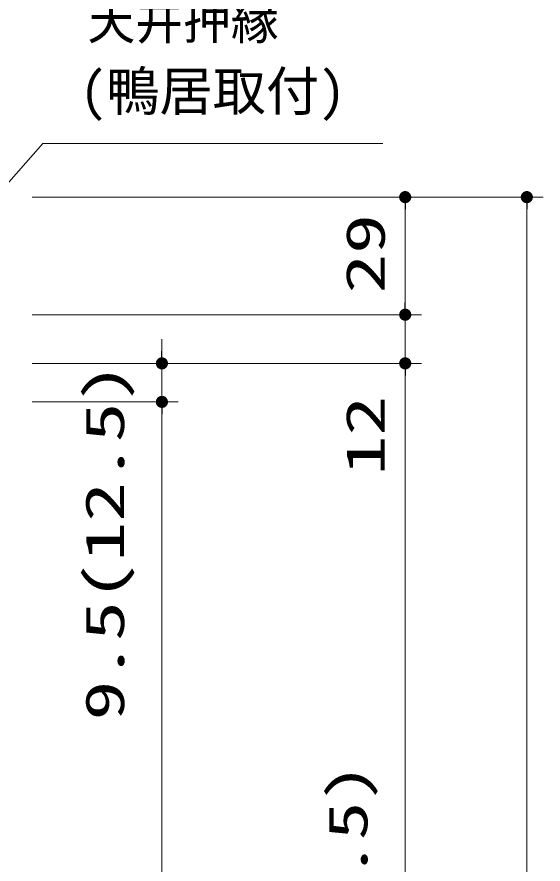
# Model space of a CAD drawing. Units: millimetres, scale not verified. Extents: x -1306 to 1306, y -607 to 607.
# Drawn here: x 111.9 to 241.6, y -26.8 to 182.2 of the extents above; entities that cross this region are included whole.
import ezdxf
from ezdxf.enums import TextEntityAlignment as Align

# ---------------------------------------------------------------- set-up
doc = ezdxf.new("R2010")
doc.units = ezdxf.units.MM
doc.header["$LTSCALE"] = 5
doc.header["$PDMODE"] = 32
doc.header["$PDSIZE"] = 2.5
for name, color, linetype, lineweight in [('1-1_寸法線', 3, 'Continuous', 13), ('1-4_DEFPOINTS', 7, 'Continuous', 5), ('1-5_0', 3, 'Continuous', 25)]:
    doc.layers.add(name, color=color, linetype=linetype, lineweight=lineweight)
doc.styles.add('ＭＳ ゴシック', font='')
doc.styles.get('ＭＳ ゴシック').set_extended_font_data('MS Gothic')

# ---------------------------------------------------------------- blocks, each defined once
blk = doc.blocks.new('_DOT')
at = {"layer": '1-5_0'}
blk.add_line((-2.5, 0), (-5, 0), dxfattribs=at)
for points in [[(0, 0), (-2.5, 0), (-2.48, 0.313)], [(0, 0), (-2.48, -0.313), (-2.5, 0)], [(0, 0), (-2.48, 0.313), (-2.421, 0.622)], [(0, 0), (-2.421, -0.622), (-2.48, -0.313)], [(0, 0), (-2.421, 0.622), (-2.324, 0.92)], [(0, 0), (-2.324, -0.92), (-2.421, -0.622)], [(0, 0), (-2.324, 0.92), (-2.191, 1.204)], [(0, 0), (-2.191, -1.204), (-2.324, -0.92)], [(0, 0), (-2.191, 1.204), (-2.023, 1.469)], [(0, 0), (-2.023, -1.469), (-2.191, -1.204)], [(0, 0), (-2.023, 1.469), (-1.822, 1.711)], [(0, 0), (-1.822, -1.711), (-2.023, -1.469)], [(0, 0), (-1.822, 1.711), (-1.594, 1.926)], [(0, 0), (-1.594, -1.926), (-1.822, -1.711)], [(0, 0), (-1.594, 1.926), (-1.34, 2.111)], [(0, 0), (-1.34, -2.111), (-1.594, -1.926)], [(0, 0), (-1.34, 2.111), (-1.064, 2.262)], [(0, 0), (-1.064, -2.262), (-1.34, -2.111)], [(0, 0), (-1.064, 2.262), (-0.773, 2.378)], [(0, 0), (-0.773, -2.378), (-1.064, -2.262)], [(0, 0), (-0.773, 2.378), (-0.468, 2.456)], [(0, 0), (-0.468, -2.456), (-0.773, -2.378)], [(0, 0), (-0.468, 2.456), (-0.157, 2.495)], [(0, 0), (-0.157, -2.495), (-0.468, -2.456)], [(0, 0), (-0.157, 2.495), (0.157, 2.495)], [(0, 0), (0.157, -2.495), (-0.157, -2.495)], [(0, 0), (0.157, 2.495), (0.468, 2.456)], [(0, 0), (0.468, 2.456), (0.773, 2.378)], [(0, 0), (0.773, 2.378), (1.064, 2.262)], [(0, 0), (1.064, 2.262), (1.34, 2.111)], [(0, 0), (1.34, 2.111), (1.594, 1.926)], [(0, 0), (1.594, 1.926), (1.822, 1.711)], [(0, 0), (1.822, 1.711), (2.023, 1.469)], [(0, 0), (2.023, 1.469), (2.191, 1.204)], [(0, 0), (2.191, 1.204), (2.324, 0.92)], [(0, 0), (2.324, 0.92), (2.421, 0.622)], [(0, 0), (2.421, 0.622), (2.48, 0.313)], [(0, 0), (2.48, 0.313), (2.5, 0)], [(0, 0), (0.468, -2.456), (0.157, -2.495)], [(0, 0), (0.773, -2.378), (0.468, -2.456)], [(0, 0), (1.064, -2.262), (0.773, -2.378)], [(0, 0), (1.34, -2.111), (1.064, -2.262)], [(0, 0), (1.594, -1.926), (1.34, -2.111)], [(0, 0), (1.822, -1.711), (1.594, -1.926)], [(0, 0), (2.023, -1.469), (1.822, -1.711)], [(0, 0), (2.191, -1.204), (2.023, -1.469)], [(0, 0), (2.324, -0.92), (2.191, -1.204)], [(0, 0), (2.421, -0.622), (2.324, -0.92)], [(0, 0), (2.48, -0.313), (2.421, -0.622)], [(0, 0), (2.5, 0), (2.48, -0.313)]]:
    blk.add_solid(points, dxfattribs=at)

msp = doc.modelspace()

# ---------------------------------------------------------------- linework, layer by layer
at = {"layer": '1-1_寸法線'}
for p, q in [((115.624, 137.723), (241.624, 137.723)), ((115.624, 137.723), (211.624, 137.723)), ((207.624, 111.723), (207.624, 134.723)), ((237.624, 134.723), (237.624, -377.777)), ((207.624, 111.723), (207.624, 114.723)), ((115.624, 108.723), (211.624, 108.723)), ((115.624, 108.723), (211.624, 108.723)), ((207.624, 108.723), (207.624, 96.723)), ((147.624, 99.723), (147.624, 102.723)), ((115.624, 96.723), (211.624, 96.723)), ((115.624, 96.723), (151.624, 96.723)), ((115.624, 96.723), (211.624, 96.723)), ((147.624, 96.723), (147.624, 87.223)), ((207.624, 93.723), (207.624, 67.961)), ((207.624, 93.723), (207.624, -377.777)), ((115.624, 87.223), (151.624, 87.223)), ((115.624, 87.223), (151.624, 87.223)), ((147.624, 84.223), (147.624, 6.08)), ((147.624, 84.223), (147.624, -365.777))]:
    msp.add_line(p, q, dxfattribs=at)
msp.add_lwpolyline([(202.088, 150.938), (118.259, 150.938), (84.08, 112.162)], dxfattribs=at)
at = {"layer": '1-4_DEFPOINTS'}
for p in [(207.624, 137.723), (207.624, 96.723), (147.624, 87.223)]:
    msp.add_point(p, dxfattribs=at)

# ---------------------------------------------------------------- block references
at = {"layer": '1-1_寸法線', "xscale": 0.6, "yscale": 0.6}
for p, rotation in [((207.624, 137.723), 90), ((237.624, 137.723), 90), ((207.624, 108.723), 270), ((207.624, 108.723), 270), ((147.624, 96.723), 270), ((207.624, 96.723), 90), ((207.624, 96.723), 90), ((147.624, 87.223), 90), ((147.624, 87.223), 90)]:
    msp.add_blockref('_DOT', p, dxfattribs=dict(at, rotation=rotation))

# ---------------------------------------------------------------- texts
at = {"layer": '1-1_寸法線', "style": 'ＭＳ ゴシック', "width": 0.9}
msp.add_text('天井押縁', height=9.604, dxfattribs=at).set_placement((129.264, 173.856), align=Align.BOTTOM_LEFT)
at = {"layer": '1-1_寸法線', "style": 'ＭＳ ゴシック'}
msp.add_text('(鴨居取付)', height=9.621, dxfattribs=at).set_placement((127.359, 156.173), align=Align.BOTTOM_LEFT)
for s, height, width, p in [('29', 9.604, 1.5, (205.475, 113.938)), ('9.5(12.5)', 9.604, 1.5, (141.189, 8.652)), ('12', 9.604, 1.5, (205.475, 69.104)), ('H2700：2697.5(2700.5)', 9.621, 1.45, (201.189, -201.237))]:
    msp.add_text(s, height=height, rotation=90, dxfattribs=dict(at, width=width)).set_placement(p, align=Align.BOTTOM_LEFT)

doc.saveas('drawing.dxf')
